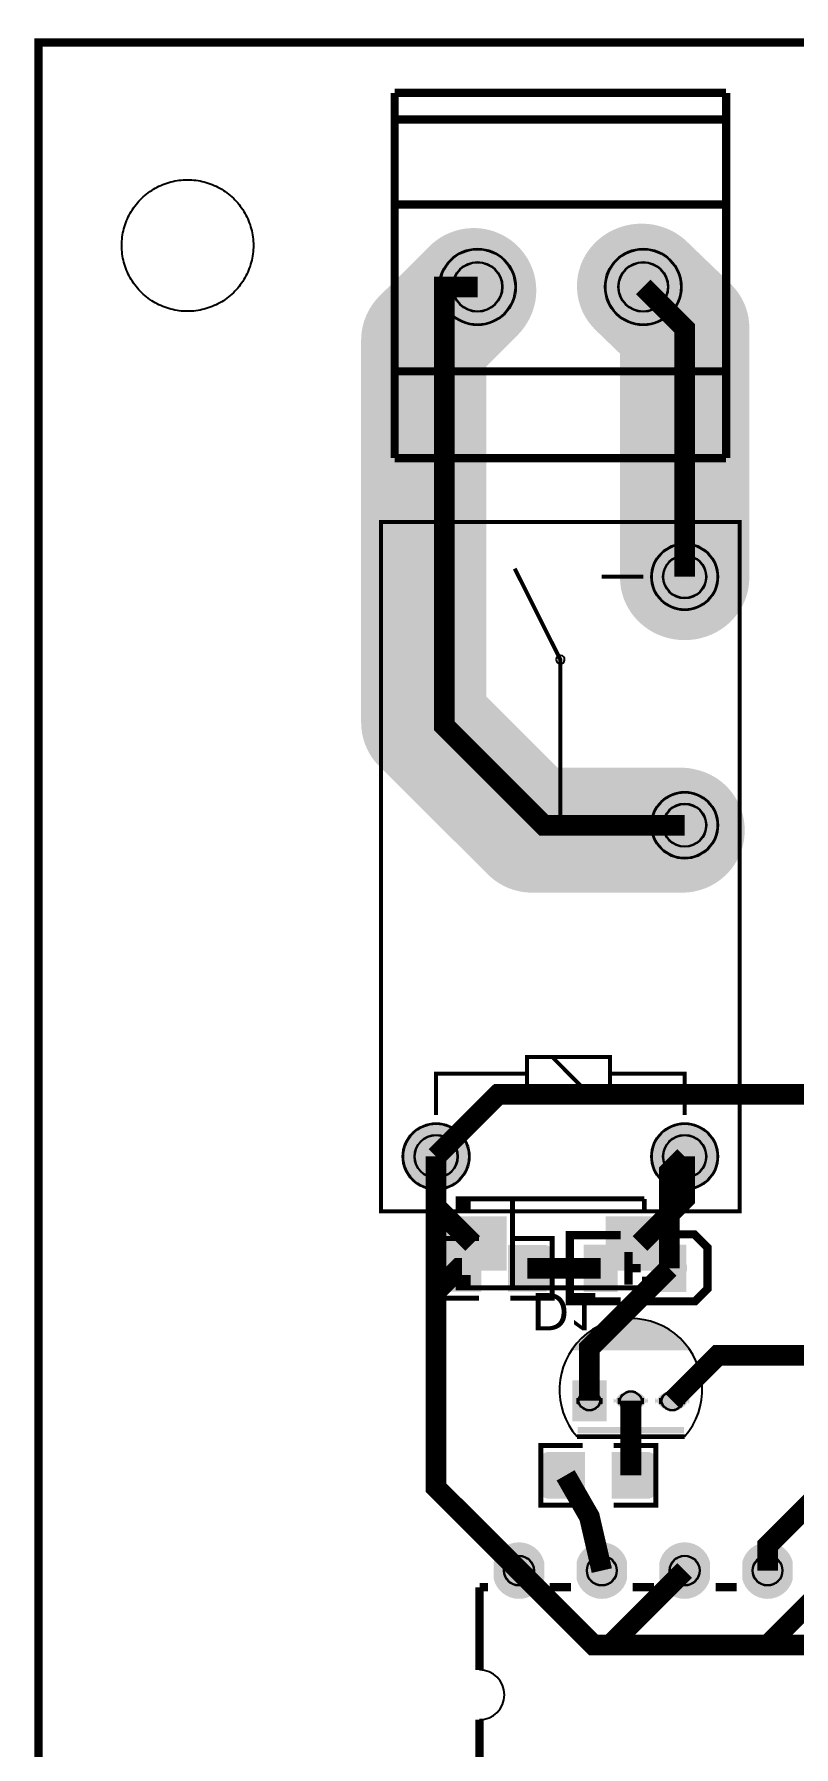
# Model space of a CAD drawing. Extents: x 165 to 5832, y -705 to 3005.
# Drawn here: x 165 to 1082, y 937 to 3005 of the extents above; entities that cross this region are included whole.
import ezdxf

# ---------------------------------------------------------------- set-up
doc = ezdxf.new("R2010")
doc.units = 9
for name, color, linetype, true_color in [('BoardOutLine', 7, 'Continuous', 0xff00ff), ('BottomLayer', 7, 'Continuous', 0x0000ff), ('BottomPasteMaskLayer', 7, 'Continuous', 0x800000), ('BottomSilkLayer', 7, 'Continuous', 0x66cc33), ('BottomSolderMaskLayer', 7, 'Continuous', 0xaa00ff), ('Document', 7, 'Continuous', 0xffffff), ('Multi-Layer', 7, 'Continuous', 0xc0c0c0), ('TopLayer', 7, 'Continuous', 0xff0000), ('TopPasteMaskLayer', 7, 'Continuous', 0x808080), ('TopSilkLayer', 7, 'Continuous', 0xffcc00), ('TopSolderMaskLayer', 7, 'Continuous', 0x800080)]:
    doc.layers.add(name, color=color, linetype=linetype, true_color=true_color)
doc.styles.get("Standard").update_dxf_attribs({"font": 'arial.ttf'})

msp = doc.modelspace()

# ---------------------------------------------------------------- hatches: boundary and pattern name
at = {"layer": 'BottomLayer'}
for points in [[(875, 2350), (875, 2618.9), (847, 2647), (845.3, 2648.7), (843.6, 2650.5), (842, 2652.4), (840.5, 2654.3), (839, 2656.3), (837.6, 2658.3), (836.3, 2660.4), (835, 2662.5), (833.9, 2664.6), (832.7, 2666.8), (831.7, 2669), (830.7, 2671.3), (829.8, 2673.6), (829, 2675.9), (828.2, 2678.2), (827.6, 2680.6), (827, 2683), (826.4, 2685.4), (826, 2687.8), (825.6, 2690.2), (825.4, 2692.6), (825.2, 2695.1), (825, 2697.5), (825, 2700), (825, 2702.5), (825.2, 2704.9), (825.4, 2707.4), (825.6, 2709.8), (826, 2712.2), (826.4, 2714.6), (827, 2717), (827.6, 2719.4), (828.2, 2721.8), (829, 2724.1), (829.8, 2726.4), (830.7, 2728.7), (831.7, 2731), (832.7, 2733.2), (833.9, 2735.4), (835, 2737.5), (836.3, 2739.6), (837.6, 2741.7), (839, 2743.7), (840.5, 2745.7), (842, 2747.6), (843.6, 2749.5), (845.3, 2751.3), (847, 2753), (848.7, 2754.7), (850.5, 2756.4), (852.4, 2758), (854.3, 2759.5), (856.3, 2761), (858.3, 2762.4), (860.4, 2763.7), (862.5, 2765), (864.6, 2766.1), (866.8, 2767.3), (869, 2768.3), (871.3, 2769.3), (873.6, 2770.2), (875.9, 2771), (878.2, 2771.8), (880.6, 2772.4), (883, 2773), (885.4, 2773.6), (887.8, 2774), (890.2, 2774.4), (892.6, 2774.6), (895.1, 2774.8), (897.5, 2775), (900, 2775), (902.4, 2775), (904.9, 2774.8), (907.3, 2774.6), (909.8, 2774.4), (912.2, 2774), (914.6, 2773.6), (917, 2773), (919.4, 2772.4), (921.8, 2771.8), (924.1, 2771), (926.4, 2770.2), (928.7, 2769.3), (930.9, 2768.3), (933.2, 2767.3), (935.3, 2766.1), (937.5, 2765), (939.6, 2763.7), (941.7, 2762.4), (943.7, 2761), (945.7, 2759.5), (947.6, 2758), (949.4, 2756.4), (951.3, 2754.7), (953, 2753), (1003, 2703), (1004.7, 2701.3), (1006.4, 2699.4), (1008, 2697.6), (1009.5, 2695.7), (1011, 2693.7), (1012.4, 2691.7), (1013.7, 2689.6), (1015, 2687.5), (1016.1, 2685.3), (1017.3, 2683.2), (1018.3, 2680.9), (1019.3, 2678.7), (1020.2, 2676.4), (1021, 2674.1), (1021.8, 2671.8), (1022.4, 2669.4), (1023, 2667), (1023.6, 2664.6), (1024, 2662.2), (1024.4, 2659.8), (1024.6, 2657.3), (1024.8, 2654.9), (1025, 2652.4), (1025, 2650), (1025, 2350), (1025, 2347.5), (1024.8, 2345.1), (1024.6, 2342.6), (1024.4, 2340.2), (1024, 2337.8), (1023.6, 2335.4), (1023, 2333), (1022.4, 2330.6), (1021.8, 2328.2), (1021, 2325.9), (1020.2, 2323.6), (1019.3, 2321.3), (1018.3, 2319), (1017.3, 2316.8), (1016.1, 2314.6), (1015, 2312.5), (1013.7, 2310.4), (1012.4, 2308.3), (1011, 2306.3), (1009.5, 2304.3), (1008, 2302.4), (1006.4, 2300.5), (1004.7, 2298.7), (1003, 2297), (1001.3, 2295.3), (999.5, 2293.6), (997.6, 2292), (995.7, 2290.5), (993.7, 2289), (991.7, 2287.6), (989.6, 2286.3), (987.5, 2285), (985.4, 2283.9), (983.2, 2282.7), (981, 2281.7), (978.7, 2280.7), (976.4, 2279.8), (974.1, 2279), (971.8, 2278.2), (969.4, 2277.6), (967, 2277), (964.6, 2276.4), (962.2, 2276), (959.8, 2275.6), (957.4, 2275.4), (954.9, 2275.2), (952.5, 2275), (950, 2275), (947.5, 2275), (945.1, 2275.2), (942.6, 2275.4), (940.2, 2275.6), (937.8, 2276), (935.4, 2276.4), (933, 2277), (930.6, 2277.6), (928.2, 2278.2), (925.9, 2279), (923.6, 2279.8), (921.3, 2280.7), (919, 2281.7), (916.8, 2282.7), (914.6, 2283.9), (912.5, 2285), (910.4, 2286.3), (908.3, 2287.6), (906.3, 2289), (904.3, 2290.5), (902.4, 2292), (900.5, 2293.6), (898.7, 2295.3), (897, 2297), (895.3, 2298.7), (893.6, 2300.5), (892, 2302.4), (890.5, 2304.3), (889, 2306.3), (887.6, 2308.3), (886.3, 2310.4), (885, 2312.5), (883.9, 2314.6), (882.7, 2316.8), (881.7, 2319), (880.7, 2321.3), (879.8, 2323.6), (879, 2325.9), (878.2, 2328.2), (877.6, 2330.6), (877, 2333), (876.4, 2335.4), (876, 2337.8), (875.6, 2340.2), (875.4, 2342.6), (875.2, 2345.1), (875, 2347.5), (875, 2350)], [(945, 1969.5), (765, 1969.5), (762.5, 1969.5), (760.1, 1969.7), (757.6, 1969.9), (755.2, 1970.1), (752.8, 1970.5), (750.4, 1970.9), (748, 1971.5), (745.6, 1972.1), (743.2, 1972.7), (740.9, 1973.5), (738.6, 1974.3), (736.3, 1975.2), (734, 1976.2), (731.8, 1977.2), (729.6, 1978.4), (727.5, 1979.5), (725.4, 1980.8), (723.3, 1982.1), (721.3, 1983.5), (719.3, 1985), (717.4, 1986.5), (715.5, 1988.1), (713.7, 1989.8), (712, 1991.5), (582, 2121.5), (580.3, 2123.2), (578.6, 2125), (577, 2126.9), (575.5, 2128.8), (574, 2130.8), (572.6, 2132.8), (571.3, 2134.9), (570, 2137), (568.9, 2139.1), (567.7, 2141.3), (566.7, 2143.5), (565.7, 2145.8), (564.8, 2148.1), (564, 2150.4), (563.2, 2152.7), (562.6, 2155.1), (562, 2157.5), (561.4, 2159.9), (561, 2162.3), (560.6, 2164.7), (560.4, 2167.1), (560.2, 2169.6), (560, 2172), (560, 2174.5), (560, 2634.5), (560, 2637), (560.2, 2639.4), (560.4, 2641.9), (560.6, 2644.3), (561, 2646.7), (561.4, 2649.1), (562, 2651.5), (562.6, 2653.9), (563.2, 2656.3), (564, 2658.6), (564.8, 2660.9), (565.7, 2663.2), (566.7, 2665.5), (567.7, 2667.7), (568.9, 2669.9), (570, 2672), (571.3, 2674.1), (572.6, 2676.2), (574, 2678.2), (575.5, 2680.2), (577, 2682.1), (578.6, 2684), (580.3, 2685.8), (582, 2687.5), (642, 2747.5), (643.7, 2749.2), (645.5, 2750.9), (647.4, 2752.5), (649.3, 2754), (651.3, 2755.5), (653.3, 2756.9), (655.4, 2758.2), (657.5, 2759.5), (659.6, 2760.6), (661.8, 2761.8), (664, 2762.8), (666.3, 2763.8), (668.6, 2764.7), (670.9, 2765.5), (673.2, 2766.3), (675.6, 2766.9), (678, 2767.5), (680.4, 2768.1), (682.8, 2768.5), (685.2, 2768.9), (687.6, 2769.1), (690.1, 2769.3), (692.5, 2769.5), (695, 2769.5), (697.5, 2769.5), (699.9, 2769.3), (702.4, 2769.1), (704.8, 2768.9), (707.2, 2768.5), (709.6, 2768.1), (712, 2767.5), (714.4, 2766.9), (716.8, 2766.3), (719.1, 2765.5), (721.4, 2764.7), (723.7, 2763.8), (726, 2762.8), (728.2, 2761.8), (730.4, 2760.6), (732.5, 2759.5), (734.6, 2758.2), (736.7, 2756.9), (738.7, 2755.5), (740.7, 2754), (742.6, 2752.5), (744.5, 2750.9), (746.3, 2749.2), (748, 2747.5), (749.7, 2745.8), (751.4, 2744), (753, 2742.1), (754.5, 2740.2), (756, 2738.2), (757.4, 2736.2), (758.7, 2734.1), (760, 2732), (761.1, 2729.9), (762.3, 2727.7), (763.3, 2725.5), (764.3, 2723.2), (765.2, 2720.9), (766, 2718.6), (766.8, 2716.3), (767.4, 2713.9), (768, 2711.5), (768.6, 2709.1), (769, 2706.7), (769.4, 2704.3), (769.6, 2701.9), (769.8, 2699.4), (770, 2697), (770, 2694.5), (770, 2692), (769.8, 2689.6), (769.6, 2687.1), (769.4, 2684.7), (769, 2682.3), (768.6, 2679.9), (768, 2677.5), (767.4, 2675.1), (766.8, 2672.7), (766, 2670.4), (765.2, 2668.1), (764.3, 2665.8), (763.3, 2663.5), (762.3, 2661.3), (761.1, 2659.1), (760, 2657), (758.7, 2654.9), (757.4, 2652.8), (756, 2650.8), (754.5, 2648.8), (753, 2646.9), (751.4, 2645), (749.7, 2643.2), (748, 2641.5), (710, 2603.4), (710, 2205.6), (796.1, 2119.5), (945, 2119.5), (947.5, 2119.5), (949.9, 2119.3), (952.4, 2119.1), (954.8, 2118.9), (957.2, 2118.5), (959.6, 2118.1), (962, 2117.5), (964.4, 2116.9), (966.8, 2116.3), (969.1, 2115.5), (971.4, 2114.7), (973.7, 2113.8), (976, 2112.8), (978.2, 2111.8), (980.4, 2110.6), (982.5, 2109.5), (984.6, 2108.2), (986.7, 2106.9), (988.7, 2105.5), (990.7, 2104), (992.6, 2102.5), (994.5, 2100.9), (996.3, 2099.2), (998, 2097.5), (999.7, 2095.8), (1001.4, 2094), (1003, 2092.1), (1004.5, 2090.2), (1006, 2088.2), (1007.4, 2086.2), (1008.7, 2084.1), (1010, 2082), (1011.1, 2079.9), (1012.3, 2077.7), (1013.3, 2075.5), (1014.3, 2073.2), (1015.2, 2070.9), (1016, 2068.6), (1016.8, 2066.3), (1017.4, 2063.9), (1018, 2061.5), (1018.6, 2059.1), (1019, 2056.7), (1019.4, 2054.3), (1019.6, 2051.9), (1019.8, 2049.4), (1020, 2047), (1020, 2044.5), (1020, 2042), (1019.8, 2039.6), (1019.6, 2037.1), (1019.4, 2034.7), (1019, 2032.3), (1018.6, 2029.9), (1018, 2027.5), (1017.4, 2025.1), (1016.8, 2022.7), (1016, 2020.4), (1015.2, 2018.1), (1014.3, 2015.8), (1013.3, 2013.5), (1012.3, 2011.3), (1011.1, 2009.1), (1010, 2007), (1008.7, 2004.9), (1007.4, 2002.8), (1006, 2000.8), (1004.5, 1998.8), (1003, 1996.9), (1001.4, 1995), (999.7, 1993.2), (998, 1991.5), (996.3, 1989.8), (994.5, 1988.1), (992.6, 1986.5), (990.7, 1985), (988.7, 1983.5), (986.7, 1982.1), (984.6, 1980.8), (982.5, 1979.5), (980.4, 1978.4), (978.2, 1977.2), (976, 1976.2), (973.7, 1975.2), (971.4, 1974.3), (969.1, 1973.5), (966.8, 1972.7), (964.4, 1972.1), (962, 1971.5), (959.6, 1970.9), (957.2, 1970.5), (954.8, 1970.1), (952.4, 1969.9), (949.9, 1969.7), (947.5, 1969.5), (945, 1969.5)], [(653.7, 1513.1), (653.7, 1576.9), (734.3, 1576.9), (734.3, 1513.1)], [(936.3, 1513.1), (936.3, 1576.9), (855.7, 1576.9), (855.7, 1513.1)]]:
    msp.add_hatch(color=256, dxfattribs=at).paths.add_polyline_path(points)
at = {"layer": 'BottomPasteMaskLayer'}
for points in [[(875, 2350), (875, 2618.9), (847, 2647), (845.3, 2648.7), (843.6, 2650.5), (842, 2652.4), (840.5, 2654.3), (839, 2656.3), (837.6, 2658.3), (836.3, 2660.4), (835, 2662.5), (833.9, 2664.6), (832.7, 2666.8), (831.7, 2669), (830.7, 2671.3), (829.8, 2673.6), (829, 2675.9), (828.2, 2678.2), (827.6, 2680.6), (827, 2683), (826.4, 2685.4), (826, 2687.8), (825.6, 2690.2), (825.4, 2692.6), (825.2, 2695.1), (825, 2697.5), (825, 2700), (825, 2702.5), (825.2, 2704.9), (825.4, 2707.4), (825.6, 2709.8), (826, 2712.2), (826.4, 2714.6), (827, 2717), (827.6, 2719.4), (828.2, 2721.8), (829, 2724.1), (829.8, 2726.4), (830.7, 2728.7), (831.7, 2731), (832.7, 2733.2), (833.9, 2735.4), (835, 2737.5), (836.3, 2739.6), (837.6, 2741.7), (839, 2743.7), (840.5, 2745.7), (842, 2747.6), (843.6, 2749.5), (845.3, 2751.3), (847, 2753), (848.7, 2754.7), (850.5, 2756.4), (852.4, 2758), (854.3, 2759.5), (856.3, 2761), (858.3, 2762.4), (860.4, 2763.7), (862.5, 2765), (864.6, 2766.1), (866.8, 2767.3), (869, 2768.3), (871.3, 2769.3), (873.6, 2770.2), (875.9, 2771), (878.2, 2771.8), (880.6, 2772.4), (883, 2773), (885.4, 2773.6), (887.8, 2774), (890.2, 2774.4), (892.6, 2774.6), (895.1, 2774.8), (897.5, 2775), (900, 2775), (902.4, 2775), (904.9, 2774.8), (907.3, 2774.6), (909.8, 2774.4), (912.2, 2774), (914.6, 2773.6), (917, 2773), (919.4, 2772.4), (921.8, 2771.8), (924.1, 2771), (926.4, 2770.2), (928.7, 2769.3), (930.9, 2768.3), (933.2, 2767.3), (935.3, 2766.1), (937.5, 2765), (939.6, 2763.7), (941.7, 2762.4), (943.7, 2761), (945.7, 2759.5), (947.6, 2758), (949.4, 2756.4), (951.3, 2754.7), (953, 2753), (1003, 2703), (1004.7, 2701.3), (1006.4, 2699.4), (1008, 2697.6), (1009.5, 2695.7), (1011, 2693.7), (1012.4, 2691.7), (1013.7, 2689.6), (1015, 2687.5), (1016.1, 2685.3), (1017.3, 2683.2), (1018.3, 2680.9), (1019.3, 2678.7), (1020.2, 2676.4), (1021, 2674.1), (1021.8, 2671.8), (1022.4, 2669.4), (1023, 2667), (1023.6, 2664.6), (1024, 2662.2), (1024.4, 2659.8), (1024.6, 2657.3), (1024.8, 2654.9), (1025, 2652.4), (1025, 2650), (1025, 2350), (1025, 2347.5), (1024.8, 2345.1), (1024.6, 2342.6), (1024.4, 2340.2), (1024, 2337.8), (1023.6, 2335.4), (1023, 2333), (1022.4, 2330.6), (1021.8, 2328.2), (1021, 2325.9), (1020.2, 2323.6), (1019.3, 2321.3), (1018.3, 2319), (1017.3, 2316.8), (1016.1, 2314.6), (1015, 2312.5), (1013.7, 2310.4), (1012.4, 2308.3), (1011, 2306.3), (1009.5, 2304.3), (1008, 2302.4), (1006.4, 2300.5), (1004.7, 2298.7), (1003, 2297), (1001.3, 2295.3), (999.5, 2293.6), (997.6, 2292), (995.7, 2290.5), (993.7, 2289), (991.7, 2287.6), (989.6, 2286.3), (987.5, 2285), (985.4, 2283.9), (983.2, 2282.7), (981, 2281.7), (978.7, 2280.7), (976.4, 2279.8), (974.1, 2279), (971.8, 2278.2), (969.4, 2277.6), (967, 2277), (964.6, 2276.4), (962.2, 2276), (959.8, 2275.6), (957.4, 2275.4), (954.9, 2275.2), (952.5, 2275), (950, 2275), (947.5, 2275), (945.1, 2275.2), (942.6, 2275.4), (940.2, 2275.6), (937.8, 2276), (935.4, 2276.4), (933, 2277), (930.6, 2277.6), (928.2, 2278.2), (925.9, 2279), (923.6, 2279.8), (921.3, 2280.7), (919, 2281.7), (916.8, 2282.7), (914.6, 2283.9), (912.5, 2285), (910.4, 2286.3), (908.3, 2287.6), (906.3, 2289), (904.3, 2290.5), (902.4, 2292), (900.5, 2293.6), (898.7, 2295.3), (897, 2297), (895.3, 2298.7), (893.6, 2300.5), (892, 2302.4), (890.5, 2304.3), (889, 2306.3), (887.6, 2308.3), (886.3, 2310.4), (885, 2312.5), (883.9, 2314.6), (882.7, 2316.8), (881.7, 2319), (880.7, 2321.3), (879.8, 2323.6), (879, 2325.9), (878.2, 2328.2), (877.6, 2330.6), (877, 2333), (876.4, 2335.4), (876, 2337.8), (875.6, 2340.2), (875.4, 2342.6), (875.2, 2345.1), (875, 2347.5), (875, 2350)], [(945, 1969.5), (765, 1969.5), (762.5, 1969.5), (760.1, 1969.7), (757.6, 1969.9), (755.2, 1970.1), (752.8, 1970.5), (750.4, 1970.9), (748, 1971.5), (745.6, 1972.1), (743.2, 1972.7), (740.9, 1973.5), (738.6, 1974.3), (736.3, 1975.2), (734, 1976.2), (731.8, 1977.2), (729.6, 1978.4), (727.5, 1979.5), (725.4, 1980.8), (723.3, 1982.1), (721.3, 1983.5), (719.3, 1985), (717.4, 1986.5), (715.5, 1988.1), (713.7, 1989.8), (712, 1991.5), (582, 2121.5), (580.3, 2123.2), (578.6, 2125), (577, 2126.9), (575.5, 2128.8), (574, 2130.8), (572.6, 2132.8), (571.3, 2134.9), (570, 2137), (568.9, 2139.1), (567.7, 2141.3), (566.7, 2143.5), (565.7, 2145.8), (564.8, 2148.1), (564, 2150.4), (563.2, 2152.7), (562.6, 2155.1), (562, 2157.5), (561.4, 2159.9), (561, 2162.3), (560.6, 2164.7), (560.4, 2167.1), (560.2, 2169.6), (560, 2172), (560, 2174.5), (560, 2634.5), (560, 2637), (560.2, 2639.4), (560.4, 2641.9), (560.6, 2644.3), (561, 2646.7), (561.4, 2649.1), (562, 2651.5), (562.6, 2653.9), (563.2, 2656.3), (564, 2658.6), (564.8, 2660.9), (565.7, 2663.2), (566.7, 2665.5), (567.7, 2667.7), (568.9, 2669.9), (570, 2672), (571.3, 2674.1), (572.6, 2676.2), (574, 2678.2), (575.5, 2680.2), (577, 2682.1), (578.6, 2684), (580.3, 2685.8), (582, 2687.5), (642, 2747.5), (643.7, 2749.2), (645.5, 2750.9), (647.4, 2752.5), (649.3, 2754), (651.3, 2755.5), (653.3, 2756.9), (655.4, 2758.2), (657.5, 2759.5), (659.6, 2760.6), (661.8, 2761.8), (664, 2762.8), (666.3, 2763.8), (668.6, 2764.7), (670.9, 2765.5), (673.2, 2766.3), (675.6, 2766.9), (678, 2767.5), (680.4, 2768.1), (682.8, 2768.5), (685.2, 2768.9), (687.6, 2769.1), (690.1, 2769.3), (692.5, 2769.5), (695, 2769.5), (697.5, 2769.5), (699.9, 2769.3), (702.4, 2769.1), (704.8, 2768.9), (707.2, 2768.5), (709.6, 2768.1), (712, 2767.5), (714.4, 2766.9), (716.8, 2766.3), (719.1, 2765.5), (721.4, 2764.7), (723.7, 2763.8), (726, 2762.8), (728.2, 2761.8), (730.4, 2760.6), (732.5, 2759.5), (734.6, 2758.2), (736.7, 2756.9), (738.7, 2755.5), (740.7, 2754), (742.6, 2752.5), (744.5, 2750.9), (746.3, 2749.2), (748, 2747.5), (749.7, 2745.8), (751.4, 2744), (753, 2742.1), (754.5, 2740.2), (756, 2738.2), (757.4, 2736.2), (758.7, 2734.1), (760, 2732), (761.1, 2729.9), (762.3, 2727.7), (763.3, 2725.5), (764.3, 2723.2), (765.2, 2720.9), (766, 2718.6), (766.8, 2716.3), (767.4, 2713.9), (768, 2711.5), (768.6, 2709.1), (769, 2706.7), (769.4, 2704.3), (769.6, 2701.9), (769.8, 2699.4), (770, 2697), (770, 2694.5), (770, 2692), (769.8, 2689.6), (769.6, 2687.1), (769.4, 2684.7), (769, 2682.3), (768.6, 2679.9), (768, 2677.5), (767.4, 2675.1), (766.8, 2672.7), (766, 2670.4), (765.2, 2668.1), (764.3, 2665.8), (763.3, 2663.5), (762.3, 2661.3), (761.1, 2659.1), (760, 2657), (758.7, 2654.9), (757.4, 2652.8), (756, 2650.8), (754.5, 2648.8), (753, 2646.9), (751.4, 2645), (749.7, 2643.2), (748, 2641.5), (710, 2603.4), (710, 2205.6), (796.1, 2119.5), (945, 2119.5), (947.5, 2119.5), (949.9, 2119.3), (952.4, 2119.1), (954.8, 2118.9), (957.2, 2118.5), (959.6, 2118.1), (962, 2117.5), (964.4, 2116.9), (966.8, 2116.3), (969.1, 2115.5), (971.4, 2114.7), (973.7, 2113.8), (976, 2112.8), (978.2, 2111.8), (980.4, 2110.6), (982.5, 2109.5), (984.6, 2108.2), (986.7, 2106.9), (988.7, 2105.5), (990.7, 2104), (992.6, 2102.5), (994.5, 2100.9), (996.3, 2099.2), (998, 2097.5), (999.7, 2095.8), (1001.4, 2094), (1003, 2092.1), (1004.5, 2090.2), (1006, 2088.2), (1007.4, 2086.2), (1008.7, 2084.1), (1010, 2082), (1011.1, 2079.9), (1012.3, 2077.7), (1013.3, 2075.5), (1014.3, 2073.2), (1015.2, 2070.9), (1016, 2068.6), (1016.8, 2066.3), (1017.4, 2063.9), (1018, 2061.5), (1018.6, 2059.1), (1019, 2056.7), (1019.4, 2054.3), (1019.6, 2051.9), (1019.8, 2049.4), (1020, 2047), (1020, 2044.5), (1020, 2042), (1019.8, 2039.6), (1019.6, 2037.1), (1019.4, 2034.7), (1019, 2032.3), (1018.6, 2029.9), (1018, 2027.5), (1017.4, 2025.1), (1016.8, 2022.7), (1016, 2020.4), (1015.2, 2018.1), (1014.3, 2015.8), (1013.3, 2013.5), (1012.3, 2011.3), (1011.1, 2009.1), (1010, 2007), (1008.7, 2004.9), (1007.4, 2002.8), (1006, 2000.8), (1004.5, 1998.8), (1003, 1996.9), (1001.4, 1995), (999.7, 1993.2), (998, 1991.5), (996.3, 1989.8), (994.5, 1988.1), (992.6, 1986.5), (990.7, 1985), (988.7, 1983.5), (986.7, 1982.1), (984.6, 1980.8), (982.5, 1979.5), (980.4, 1978.4), (978.2, 1977.2), (976, 1976.2), (973.7, 1975.2), (971.4, 1974.3), (969.1, 1973.5), (966.8, 1972.7), (964.4, 1972.1), (962, 1971.5), (959.6, 1970.9), (957.2, 1970.5), (954.8, 1970.1), (952.4, 1969.9), (949.9, 1969.7), (947.5, 1969.5), (945, 1969.5)], [(653.7, 1513.1), (653.7, 1576.9), (734.3, 1576.9), (734.3, 1513.1)], [(936.3, 1513.1), (936.3, 1576.9), (855.7, 1576.9), (855.7, 1513.1)]]:
    msp.add_hatch(color=256, dxfattribs=at).paths.add_polyline_path(points)
at = {"layer": 'BottomSilkLayer'}
for points in [[(691.7, 1601.7), (691.7, 1582.9), (673.7, 1582.9), (673.7, 1601.7)], [(691.7, 1488.3), (691.7, 1507.1), (673.7, 1507.1), (673.7, 1488.3)]]:
    msp.add_hatch(color=256, dxfattribs=at).paths.add_polyline_path(points)
at = {"layer": 'BottomSolderMaskLayer'}
for points in [[(947, 1968.6), (765.8, 1968.6), (763.4, 1968.6), (760.9, 1968.8), (758.4, 1969), (756, 1969.2), (753.5, 1969.6), (751.1, 1970), (748.7, 1970.6), (746.3, 1971.2), (743.9, 1971.8), (741.6, 1972.6), (739.2, 1973.4), (737, 1974.3), (734.7, 1975.3), (732.5, 1976.3), (730.3, 1977.5), (728.1, 1978.7), (726, 1979.9), (723.9, 1981.3), (721.9, 1982.7), (719.9, 1984.1), (718, 1985.7), (716.1, 1987.3), (714.2, 1988.9), (712.5, 1990.6), (581.6, 2121), (579.9, 2122.8), (578.2, 2124.6), (576.6, 2126.5), (575.1, 2128.4), (573.6, 2130.4), (572.2, 2132.4), (570.9, 2134.5), (569.6, 2136.6), (568.4, 2138.8), (567.3, 2140.9), (566.2, 2143.2), (565.3, 2145.4), (564.4, 2147.7), (563.5, 2150), (562.8, 2152.4), (562.1, 2154.8), (561.5, 2157.1), (561, 2159.5), (560.5, 2162), (560.2, 2164.4), (559.9, 2166.8), (559.7, 2169.3), (559.6, 2171.8), (559.5, 2174.2), (559.5, 2635.6), (559.6, 2638.1), (559.7, 2640.6), (559.9, 2643), (560.2, 2645.5), (560.5, 2647.9), (561, 2650.3), (561.5, 2652.7), (562.1, 2655.1), (562.8, 2657.5), (563.5, 2659.8), (564.4, 2662.1), (565.3, 2664.4), (566.2, 2666.7), (567.3, 2668.9), (568.4, 2671.1), (569.6, 2673.3), (570.9, 2675.4), (572.2, 2677.4), (573.6, 2679.5), (575.1, 2681.4), (576.6, 2683.4), (578.2, 2685.2), (579.9, 2687.1), (581.6, 2688.8), (642, 2749), (643.8, 2750.7), (645.6, 2752.4), (647.5, 2754), (649.4, 2755.5), (651.4, 2757), (653.5, 2758.4), (655.5, 2759.7), (657.6, 2761), (659.8, 2762.2), (662, 2763.3), (664.2, 2764.3), (666.5, 2765.3), (668.8, 2766.2), (671.1, 2767.1), (673.5, 2767.8), (675.9, 2768.5), (678.2, 2769.1), (680.7, 2769.6), (683.1, 2770), (685.5, 2770.4), (688, 2770.7), (690.5, 2770.9), (692.9, 2771), (695.4, 2771.1), (697.9, 2771), (700.3, 2770.9), (702.8, 2770.7), (705.2, 2770.4), (707.7, 2770), (710.1, 2769.6), (712.5, 2769.1), (714.9, 2768.5), (717.3, 2767.8), (719.7, 2767.1), (722, 2766.2), (724.3, 2765.3), (726.5, 2764.3), (728.8, 2763.3), (731, 2762.2), (733.1, 2761), (735.2, 2759.7), (737.3, 2758.4), (739.4, 2757), (741.3, 2755.5), (743.3, 2754), (745.2, 2752.4), (747, 2750.7), (748.8, 2749), (750.5, 2747.2), (752.1, 2745.4), (753.7, 2743.5), (755.3, 2741.6), (756.7, 2739.6), (758.1, 2737.6), (759.5, 2735.5), (760.8, 2733.4), (762, 2731.3), (763.1, 2729.1), (764.1, 2726.9), (765.1, 2724.6), (766, 2722.3), (766.9, 2720), (767.6, 2717.7), (768.3, 2715.3), (768.9, 2712.9), (769.4, 2710.5), (769.9, 2708.1), (770.2, 2705.6), (770.5, 2703.2), (770.7, 2700.7), (770.8, 2698.3), (770.9, 2695.8), (770.8, 2693.4), (770.7, 2690.9), (770.5, 2688.4), (770.2, 2686), (769.9, 2683.6), (769.4, 2681.1), (768.9, 2678.7), (768.3, 2676.4), (767.6, 2674), (766.9, 2671.6), (766, 2669.3), (765.1, 2667), (764.1, 2664.8), (763.1, 2662.5), (762, 2660.4), (760.8, 2658.2), (759.5, 2656.1), (758.1, 2654), (756.7, 2652), (755.3, 2650), (753.7, 2648.1), (752.1, 2646.2), (750.5, 2644.4), (748.8, 2642.6), (710.5, 2604.5), (710.5, 2205.4), (797.1, 2119.1), (947, 2119.1), (949.5, 2119), (951.9, 2118.9), (954.4, 2118.7), (956.9, 2118.4), (959.3, 2118), (961.7, 2117.6), (964.1, 2117.1), (966.5, 2116.5), (968.9, 2115.8), (971.3, 2115.1), (973.6, 2114.2), (975.9, 2113.3), (978.2, 2112.3), (980.4, 2111.3), (982.6, 2110.2), (984.7, 2109), (986.9, 2107.7), (988.9, 2106.4), (991, 2105), (993, 2103.5), (994.9, 2102), (996.8, 2100.4), (998.6, 2098.7), (1000.4, 2097), (1002.1, 2095.2), (1003.8, 2093.4), (1005.4, 2091.5), (1006.9, 2089.6), (1008.4, 2087.6), (1009.8, 2085.6), (1011.1, 2083.5), (1012.4, 2081.4), (1013.6, 2079.3), (1014.7, 2077.1), (1015.8, 2074.9), (1016.7, 2072.6), (1017.6, 2070.3), (1018.5, 2068), (1019.2, 2065.7), (1019.9, 2063.3), (1020.5, 2060.9), (1021, 2058.5), (1021.5, 2056.1), (1021.8, 2053.6), (1022.1, 2051.2), (1022.3, 2048.7), (1022.4, 2046.3), (1022.5, 2043.8), (1022.4, 2041.4), (1022.3, 2038.9), (1022.1, 2036.4), (1021.8, 2034), (1021.5, 2031.6), (1021, 2029.1), (1020.5, 2026.7), (1019.9, 2024.4), (1019.2, 2022), (1018.5, 2019.6), (1017.6, 2017.3), (1016.7, 2015), (1015.8, 2012.8), (1014.7, 2010.5), (1013.6, 2008.4), (1012.4, 2006.2), (1011.1, 2004.1), (1009.8, 2002), (1008.4, 2000), (1006.9, 1998), (1005.4, 1996.1), (1003.8, 1994.2), (1002.1, 1992.4), (1000.4, 1990.6), (998.6, 1988.9), (996.8, 1987.3), (994.9, 1985.7), (993, 1984.1), (991, 1982.7), (988.9, 1981.3), (986.9, 1979.9), (984.7, 1978.7), (982.6, 1977.5), (980.4, 1976.3), (978.2, 1975.3), (975.9, 1974.3), (973.6, 1973.4), (971.3, 1972.6), (968.9, 1971.8), (966.5, 1971.2), (964.1, 1970.6), (961.7, 1970), (959.3, 1969.6), (956.9, 1969.2), (954.4, 1969), (951.9, 1968.8), (949.5, 1968.6), (947, 1968.6)], [(872, 2348.9), (872, 2619.4), (842.8, 2647.6), (841.1, 2649.4), (839.4, 2651.2), (837.7, 2653.1), (836.1, 2655), (834.6, 2657), (833.1, 2659), (831.8, 2661.1), (830.4, 2663.2), (829.2, 2665.4), (828, 2667.6), (826.9, 2669.8), (825.9, 2672.1), (825, 2674.4), (824.1, 2676.7), (823.4, 2679), (822.7, 2681.4), (822, 2683.8), (821.5, 2686.2), (821, 2688.7), (820.7, 2691.1), (820.4, 2693.5), (820.2, 2696), (820, 2698.5), (820, 2700.9), (820, 2703.4), (820.2, 2705.9), (820.4, 2708.3), (820.7, 2710.8), (821, 2713.2), (821.5, 2715.7), (822, 2718.1), (822.7, 2720.5), (823.4, 2722.8), (824.1, 2725.2), (825, 2727.5), (825.9, 2729.8), (826.9, 2732.1), (828, 2734.3), (829.2, 2736.5), (830.4, 2738.7), (831.8, 2740.8), (833.1, 2742.8), (834.6, 2744.9), (836.1, 2746.9), (837.7, 2748.8), (839.4, 2750.7), (841.1, 2752.5), (842.8, 2754.3), (844.7, 2756), (846.6, 2757.7), (848.5, 2759.2), (850.5, 2760.8), (852.6, 2762.3), (854.7, 2763.7), (856.8, 2765), (859, 2766.3), (861.2, 2767.5), (863.5, 2768.6), (865.8, 2769.6), (868.1, 2770.6), (870.5, 2771.5), (872.9, 2772.4), (875.4, 2773.1), (877.8, 2773.8), (880.3, 2774.4), (882.8, 2774.9), (885.3, 2775.4), (887.8, 2775.7), (890.3, 2776), (892.9, 2776.2), (895.4, 2776.3), (898, 2776.4), (900.5, 2776.3), (903.1, 2776.2), (905.6, 2776), (908.2, 2775.7), (910.7, 2775.4), (913.2, 2774.9), (915.7, 2774.4), (918.2, 2773.8), (920.6, 2773.1), (923.1, 2772.4), (925.5, 2771.5), (927.8, 2770.6), (930.2, 2769.6), (932.5, 2768.6), (934.8, 2767.5), (937, 2766.3), (939.2, 2765), (941.3, 2763.7), (943.4, 2762.3), (945.5, 2760.8), (947.5, 2759.2), (949.4, 2757.7), (951.3, 2756), (953.1, 2754.3), (1005.2, 2704), (1006.9, 2702.2), (1008.6, 2700.4), (1010.3, 2698.5), (1011.9, 2696.6), (1013.4, 2694.6), (1014.9, 2692.6), (1016.2, 2690.5), (1017.5, 2688.4), (1018.8, 2686.2), (1020, 2684), (1021, 2681.8), (1022.1, 2679.5), (1023, 2677.2), (1023.9, 2674.9), (1024.6, 2672.5), (1025.3, 2670.2), (1026, 2667.8), (1026.5, 2665.4), (1027, 2662.9), (1027.3, 2660.5), (1027.6, 2658), (1027.8, 2655.6), (1028, 2653.1), (1028, 2650.7), (1028, 2348.9), (1028, 2346.5), (1027.8, 2344), (1027.6, 2341.5), (1027.3, 2339.1), (1027, 2336.7), (1026.5, 2334.2), (1026, 2331.8), (1025.3, 2329.4), (1024.6, 2327), (1023.9, 2324.7), (1023, 2322.4), (1022.1, 2320.1), (1021, 2317.8), (1020, 2315.6), (1018.8, 2313.4), (1017.5, 2311.2), (1016.2, 2309.1), (1014.9, 2307), (1013.4, 2305), (1011.9, 2303), (1010.3, 2301.1), (1008.6, 2299.2), (1006.9, 2297.4), (1005.2, 2295.6), (1003.3, 2293.9), (1001.4, 2292.2), (999.5, 2290.6), (997.5, 2289.1), (995.4, 2287.6), (993.3, 2286.2), (991.2, 2284.9), (989, 2283.6), (986.8, 2282.4), (984.5, 2281.3), (982.2, 2280.2), (979.8, 2279.3), (977.5, 2278.3), (975.1, 2277.5), (972.6, 2276.8), (970.2, 2276.1), (967.7, 2275.5), (965.2, 2275), (962.7, 2274.5), (960.2, 2274.2), (957.6, 2273.9), (955.1, 2273.7), (952.6, 2273.6), (950, 2273.5), (947.4, 2273.6), (944.9, 2273.7), (942.4, 2273.9), (939.8, 2274.2), (937.3, 2274.5), (934.8, 2275), (932.3, 2275.5), (929.8, 2276.1), (927.4, 2276.8), (924.9, 2277.5), (922.5, 2278.3), (920.2, 2279.3), (917.8, 2280.2), (915.5, 2281.3), (913.2, 2282.4), (911, 2283.6), (908.8, 2284.9), (906.7, 2286.2), (904.6, 2287.6), (902.5, 2289.1), (900.5, 2290.6), (898.6, 2292.2), (896.7, 2293.9), (894.8, 2295.6), (893.1, 2297.4), (891.4, 2299.2), (889.7, 2301.1), (888.1, 2303), (886.6, 2305), (885.1, 2307), (883.8, 2309.1), (882.5, 2311.2), (881.2, 2313.4), (880, 2315.6), (879, 2317.8), (877.9, 2320.1), (877, 2322.4), (876.1, 2324.7), (875.4, 2327), (874.7, 2329.4), (874, 2331.8), (873.5, 2334.2), (873, 2336.7), (872.7, 2339.1), (872.4, 2341.5), (872.2, 2344), (872, 2346.5), (872, 2348.9)], [(653.7, 2700, 1), (746.3, 2700, 1)], [(853.7, 2700, 1), (946.3, 2700, 1)], [(909.6, 2350, 1), (990.4, 2350, 1)], [(909.6, 2050, 1), (990.4, 2050, 1)], [(609.6, 1650, 1), (690.4, 1650, 1)], [(909.6, 1650, 1), (990.4, 1650, 1)], [(652.7, 1512.1), (652.7, 1577.9), (735.3, 1577.9), (735.3, 1512.1)], [(937.3, 1512.1), (937.3, 1577.9), (854.7, 1577.9), (854.7, 1512.1)], [(814.3, 1379.6), (855.7, 1379.6), (855.7, 1330.4), (814.3, 1330.4)], [(905.7, 1359.1, -0.785398), (864.3, 1359.1), (864.3, 1350.9, -0.785398), (905.7, 1350.9)], [(955.7, 1359.1, -0.785398), (914.3, 1359.1), (914.3, 1350.9, -0.785398), (955.7, 1350.9)], [(780.5, 1139.8, -0.785398), (719.5, 1139.8), (719.5, 1160.2, -0.785398), (780.5, 1160.2)], [(880.5, 1139.8, -0.785398), (819.5, 1139.8), (819.5, 1160.2, -0.785398), (880.5, 1160.2)], [(980.5, 1139.8, -0.785398), (919.5, 1139.8), (919.5, 1160.2, -0.785398), (980.5, 1160.2)], [(1080.5, 1139.8, -0.785398), (1019.5, 1139.8), (1019.5, 1160.2, -0.785398), (1080.5, 1160.2)]]:
    msp.add_hatch(color=256, dxfattribs=at).paths.add_polyline_path(points)
at = {"layer": 'Document'}
for points in [[(879.3, 1570.3), (879.3, 1519.7), (871.7, 1519.7), (871.7, 1570.3)], [(699.3, 1548.8), (699.3, 1541.2), (729.7, 1541.2), (729.7, 1548.8)], [(853, 1536.9), (853, 1493.6), (845.1, 1493.6), (845.1, 1536.9)], [(890.7, 1548.8), (890.7, 1541.2), (860.3, 1541.2), (860.3, 1548.8)], [(870.5, 1512.7), (827.2, 1512.7), (827.2, 1520.5), (870.5, 1520.5)], [(909.5, 1519.3), (952.8, 1519.3), (952.8, 1511.4), (909.5, 1511.4)], [(956.9, 1416), (955.3, 1418.2), (953.7, 1420.3), (952, 1422.4), (950.2, 1424.4), (948.4, 1426.4), (946.5, 1428.3), (944.6, 1430.1), (942.6, 1431.9), (940.5, 1433.6), (938.5, 1435.3), (936.3, 1436.9), (934.1, 1438.4), (931.9, 1439.9), (929.6, 1441.3), (927.3, 1442.6), (924.9, 1443.9), (922.5, 1445), (920.1, 1446.1), (917.6, 1447.2), (915.1, 1448.1), (912.6, 1449), (910, 1449.8), (907.5, 1450.5), (904.9, 1451.2), (902.3, 1451.8), (899.6, 1452.2), (897, 1452.6), (894.3, 1453), (891.7, 1453.2), (889, 1453.4), (886.3, 1453.5), (883.7, 1453.5), (881, 1453.4), (878.3, 1453.2), (875.7, 1453), (873, 1452.6), (870.4, 1452.2), (867.7, 1451.8), (865.1, 1451.2), (862.5, 1450.5), (860, 1449.8), (857.4, 1449), (854.9, 1448.1), (852.4, 1447.2), (849.9, 1446.1), (847.5, 1445), (845.1, 1443.9), (842.7, 1442.6), (840.4, 1441.3), (838.1, 1439.9), (835.9, 1438.4), (833.7, 1436.9), (831.5, 1435.3), (829.5, 1433.6), (827.4, 1431.9), (825.4, 1430.1), (823.5, 1428.3), (821.6, 1426.4), (819.8, 1424.4), (818, 1422.4), (816.3, 1420.3), (814.7, 1418.2), (813.1, 1416)], [(821, 1323.5), (821, 1315.6), (949, 1315.6), (949, 1323.5)]]:
    msp.add_hatch(color=256, dxfattribs=at).paths.add_polyline_path(points)
at = {"layer": 'Multi-Layer'}
for points in [[(654.7, 2700, 1), (745.3, 2700, 1)], [(854.7, 2700, 1), (945.3, 2700, 1)], [(910.6, 2350, 1), (989.4, 2350, 1)], [(910.6, 2050, 1), (989.4, 2050, 1)], [(610.6, 1650, 1), (689.4, 1650, 1)], [(910.6, 1650, 1), (989.4, 1650, 1)], [(815.3, 1378.6), (854.7, 1378.6), (854.7, 1331.4), (815.3, 1331.4)], [(904.7, 1358.9, -0.785398), (865.3, 1358.9), (865.3, 1351.1, -0.785398), (904.7, 1351.1)], [(954.7, 1358.9, -0.785398), (915.3, 1358.9), (915.3, 1351.1, -0.785398), (954.7, 1351.1)], [(779.5, 1140.2, -0.785398), (720.5, 1140.2), (720.5, 1159.8, -0.785398), (779.5, 1159.8)], [(879.5, 1140.2, -0.785398), (820.5, 1140.2), (820.5, 1159.8, -0.785398), (879.5, 1159.8)], [(979.5, 1140.2, -0.785398), (920.5, 1140.2), (920.5, 1159.8, -0.785398), (979.5, 1159.8)], [(1079.5, 1140.2, -0.785398), (1020.5, 1140.2), (1020.5, 1159.8, -0.785398), (1079.5, 1159.8)]]:
    msp.add_hatch(color=256, dxfattribs=at).paths.add_polyline_path(points)
at = {"layer": 'TopLayer'}
for points in [[(703.6, 1542.1), (703.6, 1487.9), (659, 1487.9), (659, 1542.1)], [(737.7, 1542.1), (737.7, 1487.9), (782.3, 1487.9), (782.3, 1542.1)], [(829, 1542.6), (868.3, 1542.6), (868.3, 1487.4), (829, 1487.4)], [(911.7, 1542.6), (951, 1542.6), (951, 1487.4), (911.7, 1487.4)], [(828.6, 1237.9), (828.6, 1292.1), (784, 1292.1), (784, 1237.9)], [(862.7, 1237.9), (862.7, 1292.1), (907.3, 1292.1), (907.3, 1237.9)]]:
    msp.add_hatch(color=256, dxfattribs=at).paths.add_polyline_path(points)
at = {"layer": 'TopPasteMaskLayer'}
for points in [[(702.9, 1540.2), (702.9, 1523.7), (685.4, 1523.7), (685.4, 1505.9), (702.7, 1505.9), (702.9, 1489.8), (700.9, 1487.8), (655.7, 1487.8), (653.7, 1489.8), (653.7, 1540.2), (655.7, 1542.2), (700.9, 1542.2)], [(787.6, 1540.2), (787.6, 1489.8), (785.6, 1487.8), (740.3, 1487.8), (738.3, 1489.8), (738.1, 1505.9), (755.9, 1505.9), (755.9, 1523.7), (738.5, 1523.7), (738.3, 1540.2), (740.3, 1542.2), (785.6, 1542.2)], [(829, 1542.6), (868.3, 1542.6), (868.3, 1487.4), (829, 1487.4)], [(911.7, 1542.6), (951, 1542.6), (951, 1487.4), (911.7, 1487.4)], [(778.7, 1239.8), (778.7, 1290.2), (780.7, 1292.2), (825.9, 1292.2), (827.9, 1290.2), (828.1, 1274.1), (810.4, 1274.1), (810.4, 1256.3), (827.7, 1256.3), (827.9, 1239.8), (825.9, 1237.8), (780.7, 1237.8)], [(863.3, 1239.8), (863.3, 1256.3), (880.9, 1256.3), (880.9, 1274.1), (863.5, 1274.1), (863.3, 1290.2), (865.3, 1292.2), (910.6, 1292.2), (912.6, 1290.2), (912.6, 1239.8), (910.6, 1237.8), (865.3, 1237.8)]]:
    msp.add_hatch(color=256, dxfattribs=at).paths.add_polyline_path(points)
at = {"layer": 'TopSolderMaskLayer'}
for points in [[(653.7, 2700, 1), (746.3, 2700, 1)], [(853.7, 2700, 1), (946.3, 2700, 1)], [(909.6, 2350, 1), (990.4, 2350, 1)], [(909.6, 2050, 1), (990.4, 2050, 1)], [(609.6, 1650, 1), (690.4, 1650, 1)], [(909.6, 1650, 1), (990.4, 1650, 1)], [(704.6, 1543.1), (704.6, 1486.9), (658, 1486.9), (658, 1543.1)], [(736.7, 1543.1), (736.7, 1486.9), (783.3, 1486.9), (783.3, 1543.1)], [(828, 1543.5), (869.3, 1543.5), (869.3, 1486.5), (828, 1486.5)], [(910.7, 1543.5), (952, 1543.5), (952, 1486.5), (910.7, 1486.5)], [(814.3, 1379.6), (855.7, 1379.6), (855.7, 1330.4), (814.3, 1330.4)], [(905.7, 1359.1, -0.785398), (864.3, 1359.1), (864.3, 1350.9, -0.785398), (905.7, 1350.9)], [(955.7, 1359.1, -0.785398), (914.3, 1359.1), (914.3, 1350.9, -0.785398), (955.7, 1350.9)], [(829.6, 1236.9), (829.6, 1293.1), (783, 1293.1), (783, 1236.9)], [(861.7, 1236.9), (861.7, 1293.1), (908.3, 1293.1), (908.3, 1236.9)], [(780.5, 1139.8, -0.785398), (719.5, 1139.8), (719.5, 1160.2, -0.785398), (780.5, 1160.2)], [(880.5, 1139.8, -0.785398), (819.5, 1139.8), (819.5, 1160.2, -0.785398), (880.5, 1160.2)], [(980.5, 1139.8, -0.785398), (919.5, 1139.8), (919.5, 1160.2, -0.785398), (980.5, 1160.2)], [(1080.5, 1139.8, -0.785398), (1019.5, 1139.8), (1019.5, 1160.2, -0.785398), (1080.5, 1160.2)]]:
    msp.add_hatch(color=256, dxfattribs=at).paths.add_polyline_path(points)

# ---------------------------------------------------------------- linework, layer by layer
at = {"layer": 'BoardOutLine', "const_width": 10}
msp.add_lwpolyline([(170, 2687.1), (170, 2995), (5660, 2995), (5660, -700), (170, -700), (170, 2687.1)], close=True, dxfattribs=at)
at = {"layer": 'BottomLayer', "const_width": 25}
for points in [[(700, 2700), (660, 2700), (660, 2170), (780, 2050), (950, 2050)], [(950, 2350), (950, 2650), (900, 2700)], [(694, 1545), (650, 1589), (650, 1650)], [(896, 1545), (950, 1599), (950, 1650)], [(5239.4, 700), (5239.4, 1320.6), (5150, 1410), (990, 1410), (935, 1355)]]:
    msp.add_lwpolyline(points, dxfattribs=at)
at = {"layer": 'BottomSilkLayer', "const_width": 6}
for points in [[(688.7, 1598.7), (901.3, 1598.7)], [(742.3, 1491.3), (742.3, 1598.7)], [(901.3, 1598.7), (901.3, 1584.9)], [(688.7, 1491.3), (901.3, 1491.3)], [(901.3, 1491.3), (901.3, 1505.1)]]:
    msp.add_lwpolyline(points, dxfattribs=at)
at = {"layer": 'BottomSolderMaskLayer'}
for points in [[(820.5, 1358.1), (820.5, 1351.9)], [(849.5, 1358.1), (849.5, 1351.9)], [(870.5, 1358.1), (870.5, 1351.9)], [(899.5, 1358.1), (899.5, 1351.9)], [(920.5, 1358.1), (920.5, 1351.9)], [(949.5, 1358.1), (949.5, 1351.9)]]:
    msp.add_lwpolyline(points, close=True, dxfattribs=at)
for centre, radius in [((700, 2700), 46.3), ((700, 2700), 30.2), ((900, 2700), 46.3), ((900, 2700), 30.2), ((950, 2350), 40.4), ((950, 2350), 26.2), ((950, 2050), 40.4), ((950, 2050), 26.2), ((650, 1650), 40.4), ((650, 1650), 26.2), ((950, 1650), 40.4), ((950, 1650), 26.2), ((750, 1150), 18.2), ((850, 1150), 18.2), ((950, 1150), 18.2), ((1050, 1150), 18.2)]:
    msp.add_circle(centre, radius, dxfattribs=at)
for centre, start, end in [((835, 1351.9), 0, 180), ((885, 1351.9), 0, 180), ((935, 1351.9), 0, 180), ((835, 1358.1), 180, 0), ((885, 1358.1), 180, 0), ((935, 1358.1), 180, 0)]:
    msp.add_arc(centre, 14.5, start, end, dxfattribs=at)
at = {"layer": 'Multi-Layer'}
for points in [[(270.6, 2750), (270.6, 2752.5), (270.7, 2755.1), (270.9, 2757.6), (271.2, 2760.2), (271.6, 2762.7), (272, 2765.2), (272.6, 2767.7), (273.2, 2770.1), (273.9, 2772.6), (274.6, 2775), (275.5, 2777.4), (276.4, 2779.8), (277.4, 2782.2), (278.4, 2784.5), (279.6, 2786.7), (280.8, 2789), (282.1, 2791.2), (283.4, 2793.3), (284.9, 2795.4), (286.3, 2797.5), (287.9, 2799.5), (289.5, 2801.5), (291.2, 2803.4), (292.9, 2805.3), (294.7, 2807.1), (296.6, 2808.8), (298.5, 2810.5), (300.5, 2812.1), (302.5, 2813.7), (304.6, 2815.1), (306.7, 2816.6), (308.8, 2817.9), (311, 2819.2), (313.3, 2820.4), (315.5, 2821.6), (317.8, 2822.6), (320.2, 2823.6), (322.6, 2824.5), (325, 2825.4), (327.4, 2826.1), (329.9, 2826.8), (332.3, 2827.4), (334.8, 2828), (337.3, 2828.4), (339.8, 2828.8), (342.4, 2829.1), (344.9, 2829.3), (347.5, 2829.4), (350, 2829.4), (352.5, 2829.4), (355.1, 2829.3), (357.6, 2829.1), (360.2, 2828.8), (362.7, 2828.4), (365.2, 2828), (367.7, 2827.4), (370.1, 2826.8), (372.6, 2826.1), (375, 2825.4), (377.4, 2824.5), (379.8, 2823.6), (382.2, 2822.6), (384.5, 2821.6), (386.7, 2820.4), (389, 2819.2), (391.2, 2817.9), (393.3, 2816.6), (395.4, 2815.1), (397.5, 2813.7), (399.5, 2812.1), (401.5, 2810.5), (403.4, 2808.8), (405.3, 2807.1), (407.1, 2805.3), (408.8, 2803.4), (410.5, 2801.5), (412.1, 2799.5), (413.7, 2797.5), (415.1, 2795.4), (416.6, 2793.3), (417.9, 2791.2), (419.2, 2789), (420.4, 2786.7), (421.6, 2784.5), (422.6, 2782.2), (423.6, 2779.8), (424.5, 2777.4), (425.4, 2775), (426.1, 2772.6), (426.8, 2770.1), (427.4, 2767.7), (428, 2765.2), (428.4, 2762.7), (428.8, 2760.2), (429.1, 2757.6), (429.3, 2755.1), (429.4, 2752.5), (429.4, 2750), (429.4, 2747.5), (429.3, 2744.9), (429.1, 2742.4), (428.8, 2739.8), (428.4, 2737.3), (428, 2734.8), (427.4, 2732.3), (426.8, 2729.9), (426.1, 2727.4), (425.4, 2725), (424.5, 2722.6), (423.6, 2720.2), (422.6, 2717.8), (421.6, 2715.5), (420.4, 2713.3), (419.2, 2711), (417.9, 2708.8), (416.6, 2706.7), (415.1, 2704.6), (413.7, 2702.5), (412.1, 2700.5), (410.5, 2698.5), (408.8, 2696.6), (407.1, 2694.7), (405.3, 2692.9), (403.4, 2691.2), (401.5, 2689.5), (399.5, 2687.9), (397.5, 2686.3), (395.4, 2684.9), (393.3, 2683.4), (391.2, 2682.1), (389, 2680.8), (386.7, 2679.6), (384.5, 2678.4), (382.2, 2677.4), (379.8, 2676.4), (377.4, 2675.5), (375, 2674.6), (372.6, 2673.9), (370.1, 2673.2), (367.7, 2672.6), (365.2, 2672), (362.7, 2671.6), (360.2, 2671.2), (357.6, 2670.9), (355.1, 2670.7), (352.5, 2670.6), (350, 2670.6), (347.5, 2670.6), (344.9, 2670.7), (342.4, 2670.9), (339.8, 2671.2), (337.3, 2671.6), (334.8, 2672), (332.3, 2672.6), (329.9, 2673.2), (327.4, 2673.9), (325, 2674.6), (322.6, 2675.5), (320.2, 2676.4), (317.8, 2677.4), (315.5, 2678.4), (313.3, 2679.6), (311, 2680.8), (308.8, 2682.1), (306.7, 2683.4), (304.6, 2684.9), (302.5, 2686.3), (300.5, 2687.9), (298.5, 2689.5), (296.6, 2691.2), (294.7, 2692.9), (292.9, 2694.7), (291.2, 2696.6), (289.5, 2698.5), (287.9, 2700.5), (286.3, 2702.5), (284.9, 2704.6), (283.4, 2706.7), (282.1, 2708.8), (280.8, 2711), (279.6, 2713.3), (278.4, 2715.5), (277.4, 2717.8), (276.4, 2720.2), (275.5, 2722.6), (274.6, 2725), (273.9, 2727.4), (273.2, 2729.9), (272.6, 2732.3), (272, 2734.8), (271.6, 2737.3), (271.2, 2739.8), (270.9, 2742.4), (270.7, 2744.9), (270.6, 2747.5), (270.6, 2750)], [(821.2, 1358), (821.2, 1352)], [(848.8, 1358), (848.8, 1352)], [(871.2, 1358), (871.2, 1352)], [(898.8, 1358), (898.8, 1352)], [(921.2, 1358), (921.2, 1352)], [(948.8, 1358), (948.8, 1352)]]:
    msp.add_lwpolyline(points, close=True, dxfattribs=at)
for centre, radius in [((700, 2700), 45.3), ((700, 2700), 29.5), ((900, 2700), 45.3), ((900, 2700), 29.5), ((950, 2350), 39.4), ((950, 2350), 25.6), ((950, 2050), 39.4), ((950, 2050), 25.6), ((650, 1650), 39.4), ((650, 1650), 25.6), ((950, 1650), 39.4), ((950, 1650), 25.6), ((750, 1150), 17.7), ((850, 1150), 17.7), ((950, 1150), 17.7), ((1050, 1150), 17.7)]:
    msp.add_circle(centre, radius, dxfattribs=at)
for centre, start, end in [((835, 1352), 0, 180), ((885, 1352), 0, 180), ((935, 1352), 0, 180), ((835, 1358), 180, 0), ((885, 1358), 180, 0), ((935, 1358), 180, 0)]:
    msp.add_arc(centre, 13.8, start, end, dxfattribs=at)
at = {"layer": 'TopLayer', "const_width": 25}
for points in [[(650, 1650), (725, 1725), (1325, 1725)], [(750, 1150), (650, 1250), (650, 1650)], [(950, 1650), (931.4, 1631.4), (931.4, 1515)], [(681.3, 1515), (677.7, 1515), (650, 1487.3)], [(760, 1515), (770, 1515), (848.7, 1515)], [(931.4, 1515), (835, 1418.6), (835, 1355)], [(885, 1355), (885, 1265)], [(1235, 1350), (1220, 1350), (1050, 1180), (1050, 1150)], [(806.3, 1265), (835, 1215), (850, 1150)], [(750, 1150), (840, 1060), (1050, 1060), (1140, 1150), (1150, 1150)], [(950, 1150), (860, 1060), (860, 1060)], [(1050, 1060), (1260, 1060), (1350, 1150)]]:
    msp.add_lwpolyline(points, dxfattribs=at)
at = {"layer": 'TopSilkLayer'}
for points, const_width in [([(1000, 2934.3), (600, 2934.3)], 10), ([(600, 2493.3), (600, 2934.3)], 10), ([(1000, 2493.3), (1000, 2934.3)], 10), ([(1000, 2902.1), (600, 2902.1)], 10), ([(1000, 2799.4), (600, 2799.4)], 10), ([(1000, 2598.1), (600, 2598.1)], 10), ([(1000, 2493.3), (600, 2493.3)], 10), ([(900, 2050), (800, 2050), (800, 2250), (744.9, 2359.8)], 4.72), ([(900, 2350), (850, 2350)], 4.72), ([(759.8, 1750), (759.8, 1770.1), (859.8, 1770.1), (859.8, 1750), (859.8, 1729.9), (759.8, 1729.9), (759.8, 1750), (650, 1750), (650, 1700)], 4.72), ([(829.9, 1729.9), (790.2, 1770.1)], 4.72), ([(950, 1700), (950, 1750), (859.8, 1750)], 4.72), ([(701.9, 1551.1), (651.3, 1551.1), (651.3, 1478.9), (701.9, 1478.9)], 6), ([(739.4, 1551.1), (790, 1551.1), (790, 1478.9), (739.4, 1478.9)], 6), ([(872.6, 1555.1), (811.5, 1555.1), (811.5, 1475.1), (872.6, 1475.1)], 10), ([(903.5, 1556), (961.5, 1556), (977.6, 1540.1), (977.6, 1490.1), (962.6, 1475.1), (902.6, 1475.1)], 10), ([(882.1, 1495.3), (882.1, 1534.7)], 10), ([(886.1, 1515), (896.7, 1515)], 10), ([(826.9, 1228.9), (776.3, 1228.9), (776.3, 1301.1), (826.9, 1301.1)], 6), ([(820, 1311.7), (950, 1311.7)], 5.98), ([(864.4, 1228.9), (915, 1228.9), (915, 1301.1), (864.4, 1301.1)], 6), ([(702.4, 1129.9), (702.4, 1030)], 10), ([(702.4, 1129.9), (712.8, 1129.9)], 10), ([(787.2, 1129.9), (812.8, 1129.9)], 10), ([(887.2, 1129.9), (912.8, 1129.9)], 10), ([(987.2, 1129.9), (1012.8, 1129.9)], 10), ([(702.4, 870.1), (702.4, 970)], 10)]:
    msp.add_lwpolyline(points, dxfattribs=dict(at, const_width=const_width))
at = {"layer": 'TopSilkLayer', "const_width": 4.72}
msp.add_lwpolyline([(583.5, 2416.1), (583.5, 1583.9), (1016.5, 1583.9), (1016.5, 2416.1), (583.5, 2416.1)], close=True, dxfattribs=at)
at = {"layer": 'TopSilkLayer'}
for centre, radius, start, end in [((800, 2250), 5.12, 90, 84.933), ((885, 1368.3), 86.1, 318.9378, 221.0217), ((702.4, 1000), 30, 270, 90)]:
    msp.add_arc(centre, radius, start, end, dxfattribs=at)
at = {"layer": 'TopSolderMaskLayer'}
for points in [[(820.5, 1358.1), (820.5, 1351.9)], [(849.5, 1358.1), (849.5, 1351.9)], [(870.5, 1358.1), (870.5, 1351.9)], [(899.5, 1358.1), (899.5, 1351.9)], [(920.5, 1358.1), (920.5, 1351.9)], [(949.5, 1358.1), (949.5, 1351.9)]]:
    msp.add_lwpolyline(points, close=True, dxfattribs=at)
for centre, radius in [((700, 2700), 46.3), ((700, 2700), 30.2), ((900, 2700), 46.3), ((900, 2700), 30.2), ((950, 2350), 40.4), ((950, 2350), 26.2), ((950, 2050), 40.4), ((950, 2050), 26.2), ((650, 1650), 40.4), ((650, 1650), 26.2), ((950, 1650), 40.4), ((950, 1650), 26.2), ((750, 1150), 18.2), ((850, 1150), 18.2), ((950, 1150), 18.2), ((1050, 1150), 18.2)]:
    msp.add_circle(centre, radius, dxfattribs=at)
for centre, start, end in [((835, 1351.9), 0, 180), ((885, 1351.9), 0, 180), ((935, 1351.9), 0, 180), ((835, 1358.1), 180, 0), ((885, 1358.1), 180, 0), ((935, 1358.1), 180, 0)]:
    msp.add_arc(centre, 14.5, start, end, dxfattribs=at)

# ---------------------------------------------------------------- texts
at = {"layer": 'BottomSilkLayer', "text_generation_flag": 2}
msp.add_text('D1', height=45, rotation=180, dxfattribs=at).set_placement((765, 1485))

doc.saveas('drawing.dxf')
